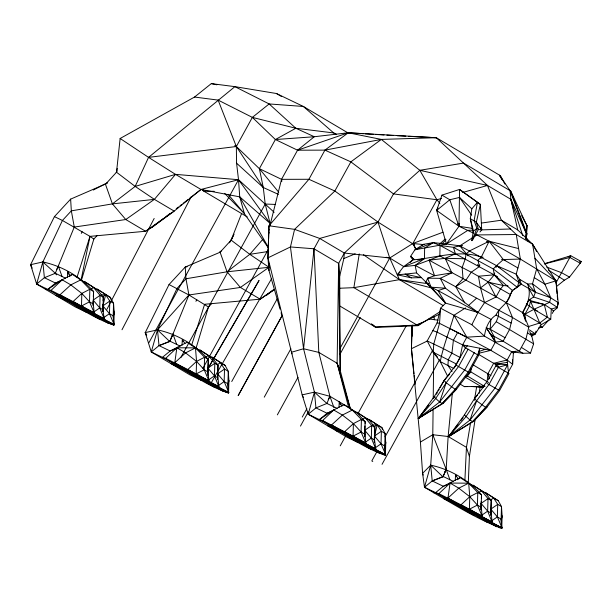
<?xml version="1.0" encoding="UTF-8"?>
<svg xmlns="http://www.w3.org/2000/svg" width="612" height="612" viewBox="0 0 612 612"><rect width="100%" height="100%" fill="white"/><g stroke="black" fill="none" stroke-linecap="round" stroke-linejoin="round"><path stroke-width="0.92" d="M483.166 257.262L481.33 257.055C458.702 249.229 435.683 258.134 412.909 259.848L410.56 256.39L414.898 249.811L446.431 243.974L458.977 226.272L459.558 189.445L441.963 195.121L436.654 210.444L446.431 243.974L459.796 245.848L462.55 245.42M510.377 191.51L510.668 190.99L526.993 225.721L526.442 239.277M483.358 492.53L485.14 492.392L498.313 500.738L501.488 506.583L501.121 519.114L501.756 528.393C474.461 518.066 449.667 501.809 424.476 487.267L432.217 480.933L430.703 465.166L432.783 434.734L433.097 409.076M433.219 398.619L433.778 352.045M364.714 436.823L365.165 421.676L356.987 412.863L348.611 407.363L337.12 363.253L338.65 263.374L344.334 253.039L378.002 222.08L393.501 193.897L419.817 170.304L463.552 163.075L510.041 190.623L526.289 233.394L525.907 237.999M508.243 370.658L508.388 372.027L512.627 364.308L513.384 353.269L511.693 351.755L484.436 336.118C485.568 328.024 488.812 319.594 496.003 315.073C499.338 307.086 508.404 303.437 510.462 294.586L471.271 272.218L439.852 255.931L440.036 245.45L433.227 242.643L423.496 244.318L414.898 249.811L433.227 242.643L446.431 243.974L467.889 230.319L472.495 230.173M270.045 225.224L270.076 223.349L265.21 204.033L263.267 187.501L259.366 168.675L236.339 146.52L234.664 145.679M280.021 309.091L268.989 270.626L267.926 257.866L268.989 225.774L308.915 179.278L324.934 150.131L348.243 132.781L436.302 137.715L499.507 175.162L510.041 190.623L510.875 199.313L517.691 229.882L532.578 244.196L555.979 280.847L558.198 302.603L557.165 307.92L553.531 311.034L552.284 313.428M413.98 373.733L411.44 348.71L411.93 325.921M110.81 299.237L110.367 297.455L97.247 289.147L110.367 297.455L113.549 303.307L113.228 315.868L113.863 325.148L81.503 305.969L81.824 293.416L70.816 284.886L62.172 279.806L55.524 283.073L47.782 289.415L36.636 284.052L30.6 264.69L54.422 216.625L70.625 199.13L107.085 183.325M102.946 304.149L102.984 309.794L104.162 318.676L92.833 312.686L94.187 312.763L89.52 301.815L89.842 289.262L80.73 279.898L72.3 274.367L62.172 279.806L47.782 289.415C69.707 301.303 90.102 316.978 113.863 325.148L114.184 312.587L113.549 303.307L109.793 301.081L105.669 294.67L101.141 294.862M93.009 305.51L93.123 301.028M102.717 311.263L102.854 305.878L109.793 301.081L109.471 313.642L102.541 318.439L104.162 318.676L99.764 307.89L100.085 295.336L93.537 287.479L85.114 281.956L83.309 282.43M102.892 311.523L103.306 297.241L97.56 289.866L85.114 281.956M367.039 419.472L368.814 419.327L381.934 427.643L385.116 433.495L384.795 446.049L385.43 455.328L353.07 436.157L353.392 423.603L342.383 415.066L333.739 409.994L327.091 413.261L319.349 419.603L308.203 414.24L302.167 394.87L267.926 257.866L268.989 225.774L294.586 229.355L319.701 238.443L344.334 253.039L389.729 257.996L404.18 266.809M374.827 428.285L374.552 439.982L375.73 448.864L364.392 442.866L365.754 442.95L361.088 432.003L361.409 419.45L352.298 410.078L343.868 404.547L333.739 409.994L319.349 419.603C341.274 431.491 361.669 447.165 385.43 455.328L385.751 442.774L385.116 433.495L381.36 431.269L377.237 424.858L368.814 419.327M364.553 436.593L364.936 425.99M374.261 442.346L374.422 436.065L381.36 431.269L381.039 443.822L374.1 448.619L375.73 448.864L371.331 438.077L371.652 425.516L365.104 417.667L356.681 412.144L369.128 420.054L374.873 427.421L374.422 442.575M525.616 321.193L522.717 312.403C528.064 304.026 531.491 293.691 527.575 284.029L519.68 279.347L516.207 274.161L496.523 265.631L459.796 245.848L453.4 247.325L440.036 245.45L497.502 276.678M530.742 299.842L529.342 306.191L524.951 314.178L525.532 320.734M505.038 337.717L490.143 329.21L490.893 319.296L478.026 312.472L445.605 303.131L425.921 282.362L427.62 278.185L440.25 278.338L498.688 310.185L498.528 316.044L496.248 321.698L490.143 329.21L493.907 336.103L495.376 342.085L490.824 350.355L479.127 353.193M225.109 365.44L211.936 357.094L225.109 365.44L228.276 371.285L227.916 383.816L228.551 393.095L196.192 373.924L196.551 361.394L195.473 347.884L186.981 342.315L170.159 350.99L162.417 357.332L151.271 351.969L145.228 332.607L169.05 284.542L185.252 267.046L220.106 252.228L231.137 240.133L234.075 234.182M217.581 379.478L218.033 365.219L212.303 357.852L199.795 349.911L208.279 355.465L214.812 363.314L214.452 375.845L207.514 380.633L208.876 380.718L204.209 369.77L204.569 357.24L195.473 347.884L176.86 347.761L165.676 358.349L162.417 357.332C184.357 369.22 204.768 384.933 228.551 393.095L228.911 380.572L228.276 371.285L224.52 369.067L220.412 362.656L217.298 364.76M207.774 371.683L208.325 359.466C195.236 344.632 176.83 333.999 157.498 329.868L145.228 332.607L146.436 335.2M207.782 375.454L208.325 359.466L204.569 357.24L196.551 361.394L187.792 369.526L165.676 358.349L214.215 387.105M222.347 389.423L228.827 392.537L224.16 381.59L224.52 369.067L217.589 373.856L218.851 386.631L217.222 386.386L224.16 381.59L227.916 383.816L228.36 390.311M485.14 492.392L493.616 497.954L497.732 504.364L501.488 506.583L502.123 515.87L501.756 528.393L469.396 509.222L469.764 496.692L468.677 483.182L460.193 477.612L443.363 486.288L435.622 492.629L424.476 487.267L422.601 473.328L420.413 442.055L411.44 348.71L412.22 325.11M471.194 485.676L473.007 485.209L481.483 490.77L488.024 498.612L487.657 511.142L480.726 515.931L482.08 516.015L477.414 505.068L477.781 492.538L468.677 483.182L450.065 483.059L438.888 493.647L435.622 492.629L474.147 515.457M480.902 509.666L481.177 501.679M481.04 509.888L481.537 494.764C468.44 479.93 450.042 469.297 430.703 465.166L422.601 473.328L423.198 475.103M490.61 515.419L491.245 500.517L485.507 493.15L473.007 485.209M490.786 514.776L491.245 500.517L488.024 498.612L481.086 503.408L482.08 516.015L475.601 512.902M495.552 524.721L502.031 527.835L497.365 516.888L497.732 504.364L490.793 509.153L492.056 521.929L490.434 521.684L497.365 516.888L501.121 519.114L501.756 528.393M468.257 483.579L469.412 456.445L475.08 419.71M464.883 480.412L466.443 447.357L470.567 422.892M67.404 277.358L67.695 271.651L70.326 275.622M93.33 296.675L93.598 291.488C80.532 276.678 62.164 266.067 42.863 261.944L30.6 264.69L32.206 268.14M103.122 300.699L103.306 297.241L100.085 295.336L93.146 300.125L99.764 307.89L102.984 309.794M182.032 345.283L182.322 339.576L184.954 343.539M338.972 407.546L339.262 401.839L341.894 405.802M365.073 423.397L365.165 421.676L361.409 419.45L353.392 423.603L344.625 431.735L322.562 420.582L319.349 419.603M455.236 480.581L455.535 474.874L458.159 478.836M481.353 498.222L481.537 494.764L477.781 492.538L469.764 496.692L460.997 504.823L438.888 493.647L487.427 522.403M531.522 336.08L534.896 334.412L541.268 324.612L550.739 319.303L551.305 309.052L544.259 304.447L528.745 300.148L522.717 312.403L528.806 327.206L525.96 339.002L519.427 350.898L511.693 351.755L507.141 360.024L508.174 369.969M447.586 376.097L440.28 361.585L433.158 352.214L433.809 343.89L439.523 323.335L440.579 308.196L445.605 303.131L437.993 290.585L431.047 287.189L416.604 272.883L415.135 265.401L424.445 258.616L424.629 248.135L433.227 242.643M526.006 237.976L526.159 236.094M526.618 230.433L526.993 225.721L521.684 215.722M350.37 408.808L340.195 370.444L339.706 276.134L343.845 258.539L344.334 253.039M452.367 392.812L448.129 436.501L446.186 469.335L442.981 476.84L432.217 480.933L443.363 486.288L446.729 484.926M459.26 223.457L458.977 226.272L473.183 233.004L473.497 231.084L470.314 218.683L471.829 208.822L477.437 202.274L480.389 204.446L481.713 229.882L479.969 231.971M357.875 442.422L346.729 437.06L308.203 414.24L315.945 407.898L314.43 392.131L303.567 348.741L314.017 248.786L319.701 238.443L378.002 222.08L414.293 244.739M348.22 133.049L303.345 106.457L276.433 93.514L234.909 86.652L211.316 83.607L194.532 97.048L120.136 138.488L116.51 172.217L105.478 184.304L112.409 203.88L125.766 219.532L145.557 231.26L151.983 227.335L174.183 211.102L200.981 189.468L238.519 179.706L274.161 212.303M465.304 376.571L467.392 375.99L470.796 371.867L471.171 368.355M512.573 359.802L512.627 364.308L507.141 360.024L493.647 363.298L487.963 373.641L487.114 381.536L483.709 385.659L480.925 386.44L464.34 386.623L460.262 384.206M223.319 391.489L174.78 362.725L176.86 347.761L185.558 352.872L196.551 361.394L204.209 369.77L207.965 371.997L208.876 380.718L202.396 377.604M496.523 526.787L447.984 498.023L450.065 483.059L458.771 488.169L469.764 496.692L477.414 505.068L481.17 507.294M464.738 302.886L455.787 286.676L463.024 278.582L462.152 267.482L465.342 258.784L466.076 253.949L469.71 250.836L489.133 241.243L518.601 248.564M557.777 303.896L557.165 307.92L558.198 302.603L548.36 296.346M479.142 393.34L480.16 386.753M359.236 253.903L353.874 287.655L417.078 325.102L439.37 314.216M428.698 404.93L418.287 418.524L443.287 403.3L456.659 388.995L469.144 372.593L478.584 355.434L479.754 348.213L477.788 354.662L468.348 371.821L455.16 389.293L442.216 403.56L418.287 418.524L434.007 396.905L444.182 380.419L455.963 365.089L465.403 347.922L467.438 345.834M474.377 400.317L476.603 387.144M525.425 238.382L525.746 236.53M526.037 234.87L526.289 233.394L510.875 199.313L487.489 185.451L436.302 137.715L408.678 136.323M525.945 239.376L526.917 233.769L510.668 190.99M490.143 329.21L486.249 327.741L495.376 342.085L503.11 341.228L509.643 329.34L512.489 317.536L506.399 302.733L512.42 290.486L517.308 287.311L519.68 279.347L521.141 284.098L535.393 292.299L550.731 297.746L549.599 302.343L533.901 309.328L524.951 314.178C494.129 294.341 461.157 278.032 429.15 260.177L415.135 265.401L403.591 266.633L397.333 274.796L411.379 277.856L421.263 277.626L405.06 274.115L397.333 274.796L400.041 272.195M113.48 316.274L114.184 312.587L113.511 309.917M228.559 382.408L228.911 380.572L227.916 383.816M385.216 445.536L385.751 442.774L385.3 440.992M501.595 518.632L502.123 515.87L501.121 519.114M117.229 168.491L116.51 172.217L135.168 186.415L154.392 199.374L174.183 211.102L145.557 231.26L89.987 236.362L62.424 220.473L54.422 216.625M471.623 240.661L473.497 231.084L476.909 228.391L474.124 220.572L477.437 202.274L459.558 189.445L480.389 204.446L476.335 222.202L478.393 229.485L472.617 239.981M479.793 264.92L479.487 266.495L471.271 272.218L466.007 280.013L455.787 286.676M481.024 258.631L481.33 257.055L489.133 241.243L475.455 234.159M81.021 280.357L89.987 236.362L93.835 239.085L81.35 280.503M454.311 367.797L460.002 357.431L462.596 344.9L466.841 337.174L484.436 336.118L471.844 324.735L440.579 308.196L437.113 322.876L427.184 340.938L433.158 352.214L437.58 357.186M465.449 307.92L454.02 315.272C449.56 330.809 443.317 345.696 440.28 361.585L453.89 368.554M494.71 272.983L494.259 274.819L488.108 282.193L480.504 287.885L484.536 302.657L478.026 312.472L471.844 324.735M496.072 267.467L496.523 265.631L503.347 259.549L520.353 259.075L555.979 280.847L557.096 293.821M268.599 238.772L268.507 231.282L268.959 229.454M269.877 225.813L281.535 179.339L297.554 150.2L314.308 136.736L348.243 132.781L363.314 133.691M194.532 97.048L218.124 100.1L252.358 117.382L275.385 139.536L297.554 150.2L348.243 132.781L381.337 139.414L419.817 170.304L487.489 185.451L501.373 220.213L516.26 234.526L520.353 259.075L516.207 274.161L519.075 282.637L521.141 284.098L517.308 287.311L493.287 268.974L453.4 247.325L455.427 253.796L445.207 258.325L429.15 260.177L434.558 275.721L451.832 272.837L445.207 258.325L465.342 258.784M474.621 236.416L476.962 234.924L516.26 234.526L532.578 244.196L536.67 268.745L532.524 283.83L535.393 292.299L533.626 296.981L528.745 300.148M86.307 312.242L75.161 306.88L36.636 284.052L42.863 261.944L62.424 220.473L71.336 210.857L112.409 203.88L154.392 199.374L175.506 174.366L238.519 179.706L270.076 223.349L239.728 196.857L200.981 189.468L175.506 174.366L148.555 157.376L120.136 138.488M200.935 380.159L189.789 374.796L151.271 351.969L157.498 329.868L177.059 288.397L185.971 278.774L227.037 271.797L269.02 267.291L249.795 254.332L231.137 240.133L241.533 213.68M308.203 414.24L314.43 392.131L329.914 396.301L348.611 407.378M424.476 487.267L430.703 465.166L442.981 476.84L446.186 469.335L432.783 434.734L420.413 442.055M530.573 333.831L535.255 333.769L536.013 331.123M113.863 325.148L113.228 315.868L114.184 312.587M385.116 450.692L384.795 446.049L385.751 442.774M195.978 348.419L208.47 307.01L211.653 303.567M77.043 277.19L89.987 236.362M191.671 345.114L204.622 304.279L260.184 299.176L274.268 289.652M515.381 351.808L511.693 351.755L522.862 353.254L530.482 353.116L533.618 343.837L531.683 335.697L529.663 331.52M449.568 374.177L444.182 380.419L446.179 382.783L435.53 398.703L418.287 418.524L439.63 402.03L446.179 382.783L458.663 366.381L468.096 349.223L478.584 355.434M488.162 379.83L495.804 365.938L508.985 373.45L499.553 390.609L487.06 407.011L473.688 421.316L472.617 421.576L470.031 420.039L476.58 400.799L489.064 384.397L498.505 367.238L507.631 364.737L495.261 387.771L470.031 420.039L448.688 436.532L464.409 414.921L474.583 398.435L484.681 385.292M471.99 240.654L476.909 228.391L478.393 229.485L481.713 229.882L510.492 228.98M70.625 199.13L71.336 210.857L74.281 227.052L55.332 273.273L44.378 277.71L36.636 284.052M151.271 351.969L159.013 345.627L169.769 341.542L172.974 334.03L188.909 294.976L185.971 278.774L185.252 267.046L187.127 266.748M176.715 344.525L172.974 334.03L169.769 341.542L157.498 329.868L188.909 294.976L240.394 287.449L269.02 267.291M231.137 240.133L232.95 236.385M112.409 203.88L135.168 186.415L148.555 157.376L234.909 86.652L269.142 103.941L295.833 128.26L314.308 136.736L275.385 139.536L259.366 168.675L278.751 192.229M521.141 284.098L512.42 290.486L510.416 294.563M56.671 269.54L58.347 266.113L62.087 276.609M171.299 337.457L172.974 334.03M328.239 399.72L329.914 396.301L318.806 352.397L314.017 248.786L290.448 246.95L267.926 257.866M444.511 472.755L446.186 469.335L449.927 479.831M81.297 233.394L82.138 231.711M195.924 301.311L196.766 299.628M556.331 286.676L564.371 280.212L569.527 277.098L581.4 261.63L570.767 255.762L544.336 263.734M106.978 309.198L154.163 218.461M121.995 329.761L191.196 196.781M116.211 172.546L117.076 170.985M268.484 248.013L244.395 213.68L239.728 196.857L238.519 179.706L236.576 163.182L236.339 146.52L252.358 117.382L269.142 103.941L303.345 106.457L333.701 132.949L336.149 134.403M148.907 342.705L238.519 179.706M229.546 242.819L231.703 238.902M180.77 357.63L265.21 204.033L275.377 204.431M202.939 368.294L268.178 249.627M231.741 381.536L277.282 298.694M264.254 397.173L290.876 348.756M277.358 414.859L297.983 377.336M302.274 417.063L306.88 408.694M340.02 348.412L389.729 257.996L412.871 243.477L443.012 232.223M300.469 426.082L308.28 411.876M339.981 354.218L360.193 317.444M415.816 249.451L412.871 243.477L436.907 199.757L441.504 198.456M472.617 228.437L458.977 226.272L436.654 210.444L437.978 208.026M340.249 445.827L345.772 435.79M358.196 413.192L406.039 326.173M419.113 323.679L418.019 325.661L375.944 327.412L373.06 324.98M500.126 176.317L500.455 175.72L504.877 184.051M376.87 451.733L371.821 460.913L372.769 461.471M385.124 436.723L432.806 349.988M382.041 464.324L439.554 359.711M507.141 360.024L490.824 350.355L457.646 332.523L453.408 340.241L451.931 353.078L448.321 359.649L447.923 365.448L452.016 371.538M525.907 235.605L526.917 233.769L526.289 233.394M526.511 239.193L526.81 238.649L528.148 241.182M484.536 302.657L496.003 297.027L500.394 289.04L503.431 285.544L508.052 285.919M474.292 352.589L464.86 369.755L439.63 402.03L434.007 396.905L435.063 396.63M555.948 282.928L570.767 255.762L568.158 256.841M508.189 372.677L498.757 389.836L485.568 407.301L472.617 421.576L448.688 436.532L457.944 424.46M436.433 394.197L437.343 392.575M438.253 390.953L439.171 389.331M440.082 387.717L444.182 380.419M207.682 368.875L258.914 280.602M207.782 368.929L259.037 280.602M211.285 382.661L271.552 278.743M557.899 303.093L558.198 302.603M477.582 394.969L474.583 398.435L476.58 400.799L465.931 416.718L448.688 436.532L473.688 421.316M495.804 365.938L497.181 363.979L507.386 362.38M460.844 420.681L463.154 417.667M274.115 289.369L260.184 299.176L240.394 287.449L227.037 271.797L249.795 254.332L262.892 239.254M548.964 319.801L542.301 327.221L538.621 327.94M93.835 239.085L97.025 235.651M420.865 415.808L418.287 418.524L423.588 414.676M451.274 433.824L448.688 436.532L452.475 433.793M442.132 243.706L446.018 239.682M500.471 267.964L496.523 265.631L493.287 268.974L494.259 274.819L503.431 285.544L488.108 282.193L496.003 297.027M439.63 402.03L442.216 403.56L456.659 388.995L455.16 389.293L446.179 382.783M472.617 421.576L487.06 407.011L485.568 407.301L476.58 400.799M513.384 353.269L515.388 351.311M410.201 262.441L412.909 259.848L403.591 266.633L424.445 258.616L420.911 259.228M62.172 279.806L50.995 290.394L47.782 289.415M333.739 409.994L322.562 420.582L371.102 449.338M481.33 257.055L477.888 260.284L479.487 266.495L477.475 264.613M422.135 245.588L423.496 244.318M87.707 309.649L94.187 312.763L93.276 304.042L93.598 291.488L89.842 289.262L81.824 293.416L73.058 301.548L50.995 290.394L99.534 319.158M439.538 244.173L445.092 239.055M174.78 362.725L185.558 352.872L195.473 347.884L200.162 350.661M447.984 498.023L458.771 488.169L468.677 483.182L473.374 485.959M468.333 305.702L476.465 298.289M418.279 324.062L417.078 325.102L375.003 326.854L339.706 305.939M421.622 322.532L418.019 325.661L440.204 311.615M436.654 210.444L449.797 199.764L459.513 197.431L471.829 208.822M487.764 242.352L489.133 241.243L520.353 259.075M176.248 208.7L178.497 206.948M179.997 205.785L181.496 204.615M182.996 203.452L188.244 199.374M189.743 198.204L200.981 189.468M528.852 326.433L539.769 322.998L547.373 317.1L544.259 304.447L530.696 301.701L539.769 322.998L541.268 324.612M151.983 227.335L163.733 218.316M165.936 216.625L170.343 213.244M266.618 295.252L273.954 289.614M436.302 137.715L381.337 139.414L350.86 161.866L334.841 191.013L294.586 229.355L290.448 246.95L303.567 348.741L318.806 352.397L337.12 363.253L340.195 370.444L338.65 263.374L314.017 248.786M69.386 276.502L72.3 274.367M341.68 406.154L343.868 404.547M457.256 479.732L460.193 477.612M154.392 199.374L125.766 219.532L74.281 227.052M93.598 312.151L99.764 307.89M207.965 371.997L207.881 368.103L214.812 363.314L218.033 365.219L217.589 373.856L224.16 381.59M359.275 439.837L365.754 442.95L364.714 430.312L371.652 425.516L374.873 427.421M365.165 442.338L371.331 438.077L374.552 439.982M91.203 289.063L93.537 287.479L97.56 289.866M102.556 296.774L105.669 294.67L102.854 305.878L109.471 313.642L114.138 324.589L107.658 321.468M205.946 357.048L208.279 355.465L212.303 357.852M361.99 419.771L365.104 417.667L369.128 420.054M374.123 426.962L377.237 424.858L381.934 427.643L382.378 429.417M479.15 492.346L481.483 490.77L485.507 493.15M490.51 500.065L493.616 497.954L498.313 500.738M468.088 255.831L459.796 245.848L473.061 237.41M275.385 139.536L295.833 128.26L333.701 132.949L336.256 134.181M93.322 190.026L107.681 182.575M111.889 324.559L73.058 301.548L81.503 305.969L89.52 301.815L93.276 304.042L93.2 301.693M219.777 251.807L221.468 250.928M226.624 392.537L187.792 369.526L196.192 373.924L204.209 369.77M383.456 454.739L344.625 431.735L353.07 436.157L361.088 432.003L364.844 434.229M499.828 527.835L460.997 504.823L469.396 509.222L477.414 505.068M411.44 348.71L427.283 341.022M451.832 272.837L440.25 278.338L445.437 288.206L478.026 312.472L475.47 311.194M343.845 258.539L355.182 253.835M60.58 281.023L55.524 283.073L44.378 277.71L42.863 261.944L55.332 273.273L56.419 274.842M157.498 329.868L159.013 345.627L169.96 341.19L180.249 346.14M176.899 348.259L170.159 350.99L159.013 345.627M332.148 411.21L327.091 413.261L315.945 407.898L326.9 403.461L329.914 396.301L333.968 407.668M432.217 480.933L443.172 476.488L453.461 481.437M429.15 260.177L439.852 255.931M478.982 351.495L485.285 349.284M135.168 186.415L175.506 174.366M303.567 348.741L291.396 352.275L292.077 353.874M462.657 192.474L487.489 185.451L485.591 185.207M544.343 263.917L569.894 257.484L580.536 263.359M442.216 403.56L443.287 403.3M297.554 150.2L324.934 150.131L381.337 139.414M417.369 259.832L419.136 259.526M486.387 241.679L489.133 241.243L503.347 259.549L504.923 260.49M249.795 254.332L268.676 251.425M539.57 327.627L542.301 327.221L540.121 325.729M481.583 223.036L501.373 220.213L517.691 229.882M148.555 157.376L236.339 146.52L263.267 187.501L278.414 194.379M416.604 272.883L405.06 274.115L411.379 277.856M464.34 386.623L467.117 386.47M338.91 288.275L353.874 287.655L399.46 279.661L428.408 283.769M372.708 425.049L377.237 424.858L374.422 436.065L381.039 443.822L385.705 454.77L379.226 451.656M531.285 334.542L534.896 334.412M214.238 191.304L203.957 191.258L202.052 189.674M579.564 261.615L581.4 261.63M397.249 135.749L405.817 136.178M365.203 133.806L373.68 134.326M375.561 134.441L384.045 134.954M386.868 135.13L393.47 135.527M415.135 265.401L434.558 275.721L427.62 278.185L431.047 287.189L445.437 288.206L437.993 290.585L478.026 312.472M507.631 364.737L497.181 363.979L498.505 367.238M471.913 386.539L483.511 387.45M416.221 249.222L412.871 243.477L424.215 244.678M501.511 259.343L503.347 259.549L517.913 267.964M432.783 434.734L448.129 436.501L466.443 447.357L469.412 456.445M439.89 203.337L436.907 199.757L393.501 193.897L350.86 161.866L324.934 150.131M428.951 318.921L438.093 320.198M476.832 386.486L483.335 387.58M437.113 322.876L439.523 323.335L466.841 337.174L454.02 315.272M490.824 350.355L462.596 344.9L437.083 332.125L432.868 330.602M493.647 363.298L499.828 364.492M386.073 257.269L389.729 257.996L399.46 279.661L443.295 305.633M211.316 83.607L216.847 84.793M252.358 117.382L295.833 128.26M432.753 288.252L399.46 279.661L363.452 254.737M483.549 387.197L480.925 386.44L465.426 377.252M546.776 267.123L561.556 272.692L569.527 277.098M496.003 315.073L511.158 323.06M104.331 320.076L76.676 306.536M375.898 450.264L348.243 436.716M172.041 363.038L184.227 368.332L195.35 374.008M445.253 498.336L457.439 503.63L468.562 509.306M427.184 340.938L443.027 348.465L460.002 357.431M259.366 168.675L281.535 179.339L308.915 179.278L334.841 191.013L378.002 222.08L389.729 257.996M526.251 304.003L535.446 310.238M537.474 311.041L533.901 309.328L550.739 319.303M486.249 327.741L491.046 334.726L503.11 341.228L522.862 353.254M468.096 349.223L465.403 347.922L462.596 344.9L465.051 346.354M455.963 365.089L469.144 372.593M487.045 383.426L499.553 390.609M169.05 284.542L188.909 294.976L208.47 307.01M337.189 408.411L326.9 403.461L314.43 392.131L302.167 394.87L303.376 397.463M55.332 273.273L65.622 278.223M327.466 425.654L375.73 448.864M55.899 295.466L104.162 318.676M170.526 363.383L218.851 386.631L214.452 375.845L207.881 368.103M443.738 498.681L492.056 521.929L487.657 511.142L481.086 503.408M433.158 352.214L456.391 364.002M449.591 328.407L457.646 332.523M480.726 515.931L492.056 521.929M207.514 380.633L218.851 386.631M459.796 245.848L461.471 246.743M374.1 448.619L385.705 454.77M490.434 521.684L502.031 527.835M102.541 318.439L114.138 324.589M217.222 386.386L228.827 392.537M498.688 310.185L512.489 317.536L528.806 327.206M353.07 436.157L365.754 442.95M469.396 509.222L482.08 516.015M81.503 305.969L94.187 312.763M196.192 373.924L208.876 380.718M564.371 280.212L548.344 270.014M496.248 321.698L533.618 343.837M526.312 225.315L526.993 225.721M276.433 93.514L281.329 96.413M441.963 195.121L449.797 199.764L458.977 226.272L457.707 223.74M427.566 283.333L425.921 282.362L428.301 283.937M247.24 216.9L203.957 191.258L202.962 189.712M478.148 354.111L496.921 365.242M472.464 364.454L490.939 375.607M470.796 371.867L488.537 382.5M467.392 375.99L485.048 386.677M356.987 412.863L352.298 410.078L342.383 415.066L331.605 424.927L380.144 453.683M381.039 443.822L384.795 446.049M487.657 511.142L490.878 513.047M85.42 282.675L80.73 279.898L70.816 284.886L60.037 294.739L108.576 323.503M109.471 313.642L113.228 315.868M214.452 375.845L217.673 377.749M524.951 314.178L539.769 322.998M534.23 277.634L544.925 284.19L550.731 297.746L532.524 283.83L527.575 284.029L535.393 292.299M521.355 347.387L530.482 353.116M529.395 329.868L535.255 333.769M527.475 332.729L531.683 335.697M496.523 265.631L519.075 282.637M470.031 420.039L464.409 414.921M414.171 259.389L410.56 256.39L414.026 259.641M371.392 323.817L375.003 326.854M512.42 290.486L494.259 274.819L478.431 276.249L480.504 287.885M553.531 311.034L551.305 309.052L557.272 307.323L549.599 302.343L533.626 296.981L529.036 288.772M236.576 163.182L263.267 187.501M224.627 193.369L244.395 213.68L228.085 194.295M534.919 258.233L555.979 280.847L544.925 284.19L536.67 268.745M353.392 423.603L361.088 432.003M81.824 293.416L89.52 301.815M431.047 287.189L445.605 303.131M364.714 430.312L371.331 438.077M490.793 509.153L497.365 516.888M432.975 491.543L434.107 492.974L433.151 491.337M412.871 243.477L414.584 245.772M336.011 429.815L337.097 431.353M45.234 288.244L46.267 289.759M459.513 197.431L471.668 215.202M145.228 332.607L146.742 335.032M30.6 264.69L31.61 266.304M491.046 334.726L495.376 342.085M419.817 170.304L436.907 199.757M239.728 196.857L268.186 247.103M532.578 244.196L536.686 251.586M499.507 175.162L501.901 179.637M480.527 227.358L481.713 229.882L476.335 222.202L470.314 218.683L473.183 233.004M218.124 100.1L236.339 146.52M455.535 474.874L456.177 476.633M339.262 401.839L340.226 404.478M182.322 339.576L182.973 341.335M67.695 271.651L68.659 274.298M220.106 252.228L227.037 271.797M268.507 231.282L269.127 233.057M522.702 235.536L510.875 199.313L513.307 208.516M337.12 363.253L350.255 408.816M281.069 312.755L281.857 315.501M487.963 373.641L489.317 378.797M281.864 181.213L281.535 179.339L281.566 181.183M434.038 316.94L434.413 319.762M414.209 375.623L414.668 379.402M414.898 381.291L415.242 384.122M557.257 295.68L557.578 299.383M338.65 263.374L339.706 276.134M385.239 452.543L385.43 455.328M412.06 325.867L412.182 336.172M412.434 356.781L412.496 361.463M268.897 263.129L268.989 270.626M281.826 316.19L238.167 395.597L281.834 316.19"/></g></svg>
